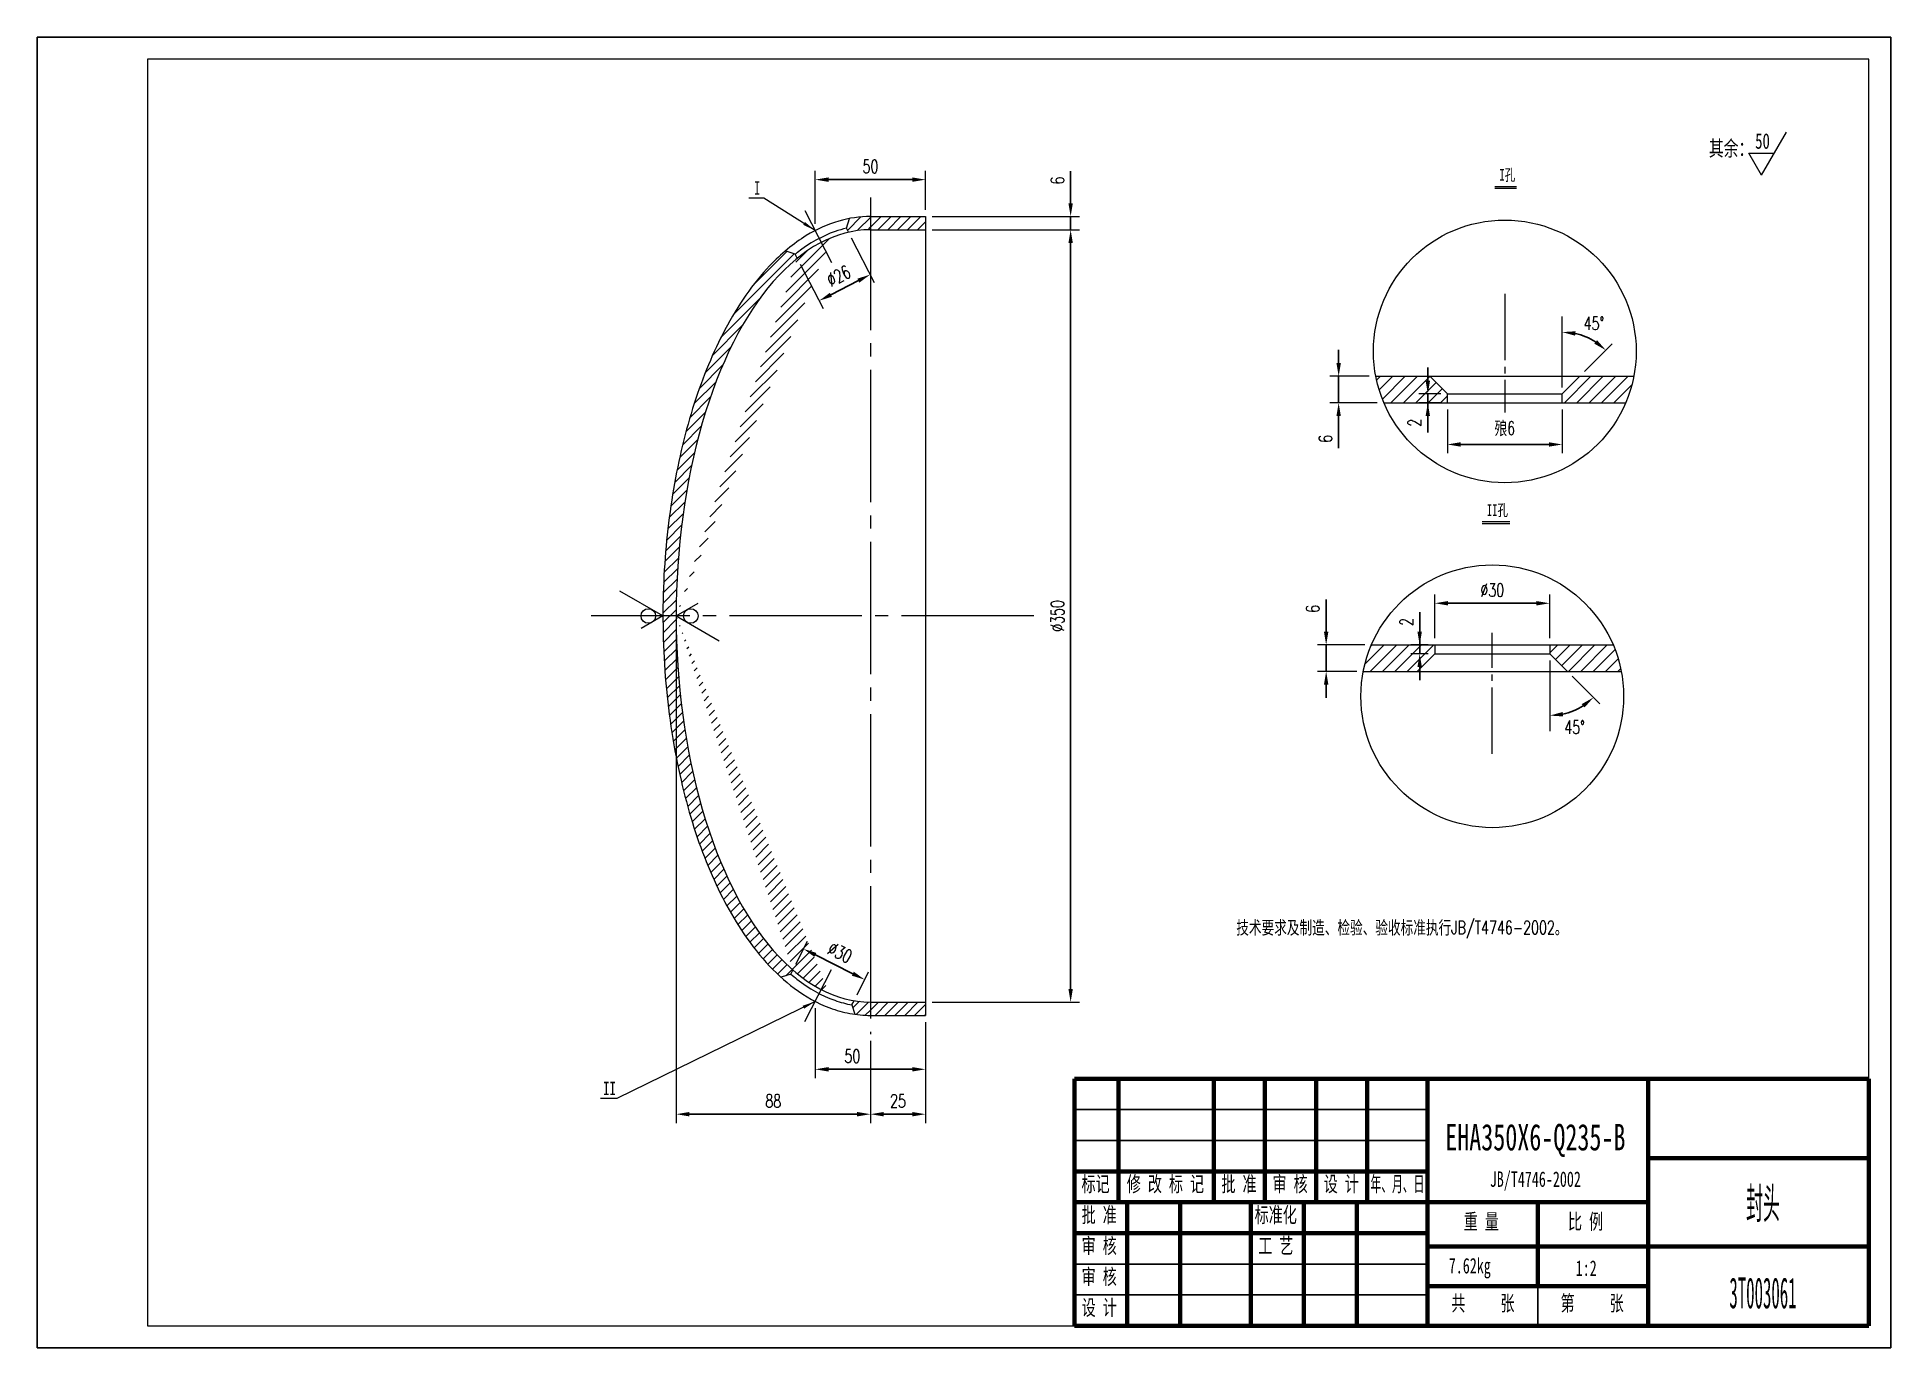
# Model space of a CAD drawing. Header units: millimetres. Extents: x 0 to 840, y 0 to 594.
import ezdxf

# ---------------------------------------------------------------- set-up
doc = ezdxf.new("R2010")
doc.units = ezdxf.units.MM
doc.linetypes.add('EB_DASH', pattern=[6, 3, -3])
doc.linetypes.add('EB_DASHDOT', pattern=[39, 30, -3, 3, -3])
for name, color, linetype, lineweight in [('CEN', 1, 'EB_DASHDOT', 15), ('尺寸线', 4, 'Continuous', 9), ('标注线', 4, 'Continuous', 5), ('点划线', 1, 'EB_DASHDOT', 5), ('粗线', 7, 'Continuous', 15), ('虚线', 2, 'EB_DASH', 5)]:
    doc.layers.add(name, color=color, linetype=linetype, lineweight=lineweight)
doc.layers.add('边框', color=7, linetype='Continuous', lineweight=18, plot=False)
doc.styles.get("Standard").update_dxf_attribs({"font": 'romans.shx', "width": 0.7})
doc.styles.add('TextStyle1', font='', dxfattribs={"width": 0.510669})
doc.styles.add('UserTxtStyle4', font='', dxfattribs={"width": 0.667})
doc.styles.add('机械', font='', dxfattribs={"width": 0.4})
doc.styles.add('标准', font='', dxfattribs={"width": 0.667})
doc.styles.get('TextStyle1').set_extended_font_data('宋体')
doc.styles.get('UserTxtStyle4').set_extended_font_data('宋体')
doc.styles.get('机械').set_extended_font_data('宋体')
doc.styles.get('标准').set_extended_font_data('宋体')
doc.dimstyles.new('副本标准', dxfattribs={"dimscale": 2, "dimtxt": 3, "dimasz": 3, "dimexe": 2, "dimexo": 1.5, "dimgap": 1, "dimtad": 1, "dimtih": 1, "dimtoh": 1, "dimdec": 1, "dimzin": 12, "dimdsep": 46, "dimtxsty": 'Standard', "dimcen": 0, "dimdle": 6, "dimclrd": 256, "dimclre": 256, "dimclrt": 256, "dimadec": 1, "dimazin": 3, "dimtfac": 1, "dimtdec": 1, "dimtmove": 1, "dimatfit": 0, "dimfxl": 0, "dimtolj": 1, "dimarcsym": 0})
doc.dimstyles.new('标准', dxfattribs={"dimscale": 2, "dimtxt": 3, "dimasz": 3, "dimexe": 2, "dimexo": 1.5, "dimgap": 1.5, "dimtad": 1, "dimdec": 1, "dimzin": 12, "dimdsep": 46, "dimtxsty": 'Standard', "dimcen": 0, "dimdle": 6, "dimclrd": 256, "dimclre": 256, "dimclrt": 256, "dimadec": 1, "dimazin": 3, "dimtfac": 1, "dimtdec": 1, "dimtmove": 0, "dimatfit": 0, "dimfxl": 0, "dimtolj": 1, "dimarcsym": 0})
pattern_1 = [(45, (0, 0), (-2.80633, 2.80633), [])]

# ---------------------------------------------------------------- blocks, each defined once
blk = doc.blocks.new('*X41')
at = {"layer": '尺寸线', "linetype": 'ByBlock'}
for points in [[(289.59, 105.91), (295.59, 106.91), (295.59, 104.91)], [(377.59, 105.91), (371.59, 106.91), (371.59, 104.91)]]:
    blk.add_hatch(color=256, dxfattribs=at).paths.add_polyline_path(points, flags=0)
for p, q in [((289.59, 328.68), (289.59, 101.91)), ((377.59, 139.13), (377.59, 101.91))]:
    blk.add_line(p, q, dxfattribs=at)
at = {"layer": '尺寸线', "linetype": 'ByBlock', "lineweight": -2}
blk.add_line((371.59, 105.91), (295.59, 105.91), dxfattribs=at)
at = {"layer": '尺寸线', "linetype": 'ByBlock', "insert": (333.59, 111.91), "char_height": 6, "width": 10.2, "attachment_point": 5}
blk.add_mtext('88', dxfattribs=at)
blk = doc.blocks.new('*X42')
at = {"layer": '尺寸线', "linetype": 'ByBlock'}
for points in [[(377.59, 105.91), (383.59, 104.91), (383.59, 106.91)], [(402.59, 105.91), (396.59, 104.91), (396.59, 106.91)]]:
    blk.add_hatch(color=256, dxfattribs=at).paths.add_polyline_path(points, flags=0)
for p, q in [((402.59, 147.68), (402.59, 101.91)), ((377.59, 139.13), (377.59, 101.91))]:
    blk.add_line(p, q, dxfattribs=at)
at = {"layer": '尺寸线', "linetype": 'ByBlock', "lineweight": -2}
blk.add_line((383.59, 105.91), (396.59, 105.91), dxfattribs=at)
at = {"layer": '尺寸线', "linetype": 'ByBlock', "insert": (390.09, 111.91), "char_height": 6, "width": 9.6, "attachment_point": 5}
blk.add_mtext('25', dxfattribs=at)
blk = doc.blocks.new('*X43')
at = {"layer": '尺寸线', "linetype": 'ByBlock'}
for points in [[(468.32, 506.68), (467.32, 500.68), (469.32, 500.68)], [(468.32, 156.68), (467.32, 162.68), (469.32, 162.68)]]:
    blk.add_hatch(color=256, dxfattribs=at).paths.add_polyline_path(points, flags=0)
for p, q in [((405.59, 506.68), (472.32, 506.68)), ((405.59, 156.68), (472.32, 156.68))]:
    blk.add_line(p, q, dxfattribs=at)
at = {"layer": '尺寸线', "linetype": 'ByBlock', "lineweight": -2}
blk.add_line((468.32, 500.68), (468.32, 162.68), dxfattribs=at)
at = {"layer": '尺寸线', "linetype": 'ByBlock', "insert": (462.32, 331.68), "char_height": 6, "width": 23.4, "attachment_point": 5, "rotation": 90}
blk.add_mtext('%%C350', dxfattribs=at)
blk = doc.blocks.new('*X44')
at = {"layer": '尺寸线', "linetype": 'ByBlock'}
for points in [[(352.61, 529.4), (358.61, 528.4), (358.61, 530.4)], [(402.59, 529.4), (396.59, 528.4), (396.59, 530.4)]]:
    blk.add_hatch(color=256, dxfattribs=at).paths.add_polyline_path(points, flags=0)
for p, q in [((352.61, 509.34), (352.61, 533.4)), ((402.59, 515.68), (402.59, 533.4))]:
    blk.add_line(p, q, dxfattribs=at)
at = {"layer": '尺寸线', "linetype": 'ByBlock', "lineweight": -2}
blk.add_line((358.61, 529.4), (396.59, 529.4), dxfattribs=at)
at = {"layer": '尺寸线', "linetype": 'ByBlock', "insert": (377.6, 535.4), "char_height": 6, "width": 9.6, "attachment_point": 5}
blk.add_mtext('50', dxfattribs=at)
blk = doc.blocks.new('*X45')
at = {"layer": '尺寸线', "linetype": 'ByBlock'}
for points in [[(468.32, 512.68), (469.32, 518.68), (467.32, 518.68)], [(468.32, 506.68), (469.32, 500.68), (467.32, 500.68)]]:
    blk.add_hatch(color=256, dxfattribs=at).paths.add_polyline_path(points, flags=0)
at = {"layer": '尺寸线', "linetype": 'ByBlock', "lineweight": -2}
for p, q in [((468.32, 533.28), (468.32, 518.68)), ((468.32, 506.68), (468.32, 512.68)), ((402.59, 506.68), (402.59, 506.68)), ((468.32, 500.68), (468.32, 494.68))]:
    blk.add_line(p, q, dxfattribs=at)
at = {"layer": '尺寸线', "linetype": 'ByBlock'}
for p, q in [((405.59, 512.68), (472.32, 512.68)), ((405.59, 506.68), (472.32, 506.68))]:
    blk.add_line(p, q, dxfattribs=at)
at = {"layer": '尺寸线', "linetype": 'ByBlock', "insert": (462.32, 528.98), "char_height": 6, "width": 12, "attachment_point": 5, "rotation": 90}
blk.add_mtext('6', dxfattribs=at)
blk = doc.blocks.new('*X46')
at = {"layer": '尺寸线', "linetype": 'ByBlock'}
for points in [[(377.48, 486.36), (372.6, 482.74), (371.68, 484.51)], [(354.34, 474.5), (360.14, 476.34), (359.23, 478.12)]]:
    blk.add_hatch(color=256, dxfattribs=at).paths.add_polyline_path(points, flags=0)
for p, q in [((368.94, 503), (379.3, 482.81)), ((345.81, 491.13), (356.17, 470.94))]:
    blk.add_line(p, q, dxfattribs=at)
at = {"layer": '尺寸线', "linetype": 'ByBlock', "lineweight": -2}
blk.add_line((359.68, 477.23), (372.14, 483.63), dxfattribs=at)
at = {"layer": '尺寸线', "linetype": 'ByBlock', "insert": (363.17, 485.77), "char_height": 6, "width": 22.0269, "attachment_point": 5, "rotation": 27.16171}
blk.add_mtext('%%C26', dxfattribs=at)
blk = doc.blocks.new('*X47')
at = {"layer": '尺寸线', "linetype": 'ByBlock'}
for points in [[(630.16, 432.27), (629.16, 438.27), (631.16, 438.27)], [(630.16, 428.27), (629.16, 422.27), (631.16, 422.27)]]:
    blk.add_hatch(color=256, dxfattribs=at).paths.add_polyline_path(points, flags=0)
at = {"layer": '尺寸线', "linetype": 'ByBlock', "lineweight": -2}
for p, q in [((630.16, 438.27), (630.16, 444.27)), ((630.16, 432.27), (630.16, 428.27)), ((630.16, 430.27), (630.16, 426.67)), ((630.16, 430.27), (630.16, 426.67)), ((630.16, 426.67), (630.16, 414.87)), ((630.16, 416.27), (630.16, 422.27))]:
    blk.add_line(p, q, dxfattribs=at)
at = {"layer": '尺寸线', "linetype": 'ByBlock'}
for p, q in [((636.05, 432.27), (626.16, 432.27)), ((636.05, 428.27), (626.16, 428.27))]:
    blk.add_line(p, q, dxfattribs=at)
at = {"layer": '尺寸线', "linetype": 'ByBlock', "lineweight": 9, "insert": (624.16, 419.27), "char_height": 6, "width": 12, "attachment_point": 5, "rotation": 90}
blk.add_mtext('2', dxfattribs=at)
blk = doc.blocks.new('*X48')
at = {"layer": '尺寸线', "linetype": 'ByBlock'}
for points in [[(639.05, 409.4), (645.05, 408.4), (645.05, 410.4)], [(691.05, 409.4), (685.05, 408.4), (685.05, 410.4)]]:
    blk.add_hatch(color=256, dxfattribs=at).paths.add_polyline_path(points, flags=0)
for p, q in [((639.05, 425.27), (639.05, 405.4)), ((691.05, 425.27), (691.05, 405.4))]:
    blk.add_line(p, q, dxfattribs=at)
at = {"layer": '尺寸线', "linetype": 'ByBlock', "lineweight": -2}
blk.add_line((645.05, 409.4), (685.05, 409.4), dxfattribs=at)
at = {"layer": '尺寸线', "linetype": 'ByBlock', "lineweight": 9, "insert": (665.05, 416.4), "char_height": 6, "width": 19.2533, "attachment_point": 5}
blk.add_mtext('㱢6', dxfattribs=at)
blk = doc.blocks.new('*X49')
at = {"layer": '尺寸线', "linetype": 'ByBlock'}
for points in [[(691.05, 460.31), (697.12, 460.67), (696.9, 458.68)], [(710.88, 452.1), (705.58, 455.08), (706.83, 456.64)]]:
    blk.add_hatch(color=256, dxfattribs=at).paths.add_polyline_path(points, flags=0)
for p, q in [((691.05, 435.27), (691.05, 467.31)), ((701.17, 442.39), (713.71, 454.93))]:
    blk.add_line(p, q, dxfattribs=at)
at = {"layer": '尺寸线', "linetype": 'ByBlock', "lineweight": -2}
blk.add_arc((691.05, 432.27), 28.05, 57.28103, 77.71897, dxfattribs=at)
at = {"layer": '尺寸线', "linetype": 'ByBlock', "insert": (705.46, 464.27), "char_height": 6, "width": 13.8, "attachment_point": 5}
blk.add_mtext('45%%D', dxfattribs=at)
blk = doc.blocks.new('*X50')
at = {"layer": '尺寸线', "linetype": 'ByBlock'}
for points in [[(584.1, 318.57), (585.1, 324.57), (583.1, 324.57)], [(584.1, 306.57), (585.1, 300.57), (583.1, 300.57)]]:
    blk.add_hatch(color=256, dxfattribs=at).paths.add_polyline_path(points, flags=0)
at = {"layer": '尺寸线', "linetype": 'ByBlock', "lineweight": -2}
for p, q in [((584.1, 339.17), (584.1, 324.57)), ((584.1, 306.57), (584.1, 318.57)), ((600.95, 306.57), (600.95, 306.57)), ((584.1, 300.57), (584.1, 294.57))]:
    blk.add_line(p, q, dxfattribs=at)
at = {"layer": '尺寸线', "linetype": 'ByBlock'}
for p, q in [((601.62, 318.57), (580.1, 318.57)), ((597.95, 306.57), (580.1, 306.57))]:
    blk.add_line(p, q, dxfattribs=at)
at = {"layer": '尺寸线', "linetype": 'ByBlock', "insert": (578.1, 334.87), "char_height": 6, "width": 12, "attachment_point": 5, "rotation": 90}
blk.add_mtext('6', dxfattribs=at)
blk = doc.blocks.new('*X51')
at = {"layer": '尺寸线', "linetype": 'ByBlock'}
for points in [[(626.47, 318.57), (627.47, 324.57), (625.47, 324.57)], [(626.47, 314.57), (627.47, 308.57), (625.47, 308.57)]]:
    blk.add_hatch(color=256, dxfattribs=at).paths.add_polyline_path(points, flags=0)
at = {"layer": '尺寸线', "linetype": 'ByBlock', "lineweight": -2}
for p, q in [((626.47, 321.57), (626.47, 333.37)), ((626.47, 330.57), (626.47, 324.57)), ((626.47, 316.57), (626.47, 321.57)), ((626.47, 316.57), (626.47, 321.57)), ((626.47, 314.57), (626.47, 318.57)), ((626.47, 308.57), (626.47, 302.57))]:
    blk.add_line(p, q, dxfattribs=at)
at = {"layer": '尺寸线', "linetype": 'ByBlock'}
for p, q in [((630.38, 318.57), (622.47, 318.57)), ((630.38, 314.57), (622.47, 314.57))]:
    blk.add_line(p, q, dxfattribs=at)
at = {"layer": '尺寸线', "linetype": 'ByBlock', "insert": (620.47, 328.97), "char_height": 6, "width": 12, "attachment_point": 5, "rotation": 90}
blk.add_mtext('2', dxfattribs=at)
blk = doc.blocks.new('*X52')
at = {"layer": '尺寸线', "linetype": 'ByBlock'}
for points in [[(633.38, 337.44), (639.38, 336.44), (639.38, 338.44)], [(685.38, 337.44), (679.38, 336.44), (679.38, 338.44)]]:
    blk.add_hatch(color=256, dxfattribs=at).paths.add_polyline_path(points, flags=0)
for p, q in [((633.38, 321.57), (633.38, 341.44)), ((685.38, 321.57), (685.38, 341.44))]:
    blk.add_line(p, q, dxfattribs=at)
at = {"layer": '尺寸线', "linetype": 'ByBlock', "lineweight": -2}
blk.add_line((639.38, 337.44), (679.38, 337.44), dxfattribs=at)
at = {"layer": '尺寸线', "linetype": 'ByBlock', "insert": (659.38, 343.44), "char_height": 6, "width": 18, "attachment_point": 5}
blk.add_mtext('%%C30', dxfattribs=at)
blk = doc.blocks.new('*X53')
at = {"layer": '尺寸线', "linetype": 'ByBlock'}
for points in [[(705.21, 294.74), (701.17, 290.2), (699.91, 291.75)], [(685.38, 286.53), (691.24, 288.16), (691.45, 286.17)]]:
    blk.add_hatch(color=256, dxfattribs=at).paths.add_polyline_path(points, flags=0)
for p, q in [((685.38, 311.57), (685.38, 279.53)), ((695.5, 304.45), (708.04, 291.91))]:
    blk.add_line(p, q, dxfattribs=at)
at = {"layer": '尺寸线', "linetype": 'ByBlock', "lineweight": -2}
blk.add_arc((685.38, 314.57), 28.05, 282.28103, 302.71897, dxfattribs=at)
at = {"layer": '尺寸线', "linetype": 'ByBlock', "insert": (696.65, 281.24), "char_height": 6, "width": 13.8, "attachment_point": 5}
blk.add_mtext('45%%D', dxfattribs=at)
blk = doc.blocks.new('*X54')
at = {"layer": '尺寸线', "linetype": 'ByBlock'}
for points in [[(589.76, 440.27), (588.76, 446.27), (590.76, 446.27)], [(589.76, 428.27), (588.76, 422.27), (590.76, 422.27)]]:
    blk.add_hatch(color=256, dxfattribs=at).paths.add_polyline_path(points, flags=0)
at = {"layer": '尺寸线', "linetype": 'ByBlock', "lineweight": -2}
for p, q in [((589.76, 446.27), (589.76, 452.27)), ((589.76, 440.27), (589.76, 428.27)), ((606.61, 440.27), (606.61, 440.27)), ((589.76, 407.67), (589.76, 422.27))]:
    blk.add_line(p, q, dxfattribs=at)
at = {"layer": '尺寸线', "linetype": 'ByBlock'}
for p, q in [((603.61, 440.27), (585.76, 440.27)), ((607.28, 428.27), (585.76, 428.27))]:
    blk.add_line(p, q, dxfattribs=at)
at = {"layer": '尺寸线', "linetype": 'ByBlock', "insert": (583.76, 411.97), "char_height": 6, "width": 12, "attachment_point": 5, "rotation": 90}
blk.add_mtext('6', dxfattribs=at)
blk = doc.blocks.new('*X55')
at = {"layer": '尺寸线', "linetype": 'ByBlock'}
for points in [[(352.61, 126.25), (358.61, 125.25), (358.61, 127.25)], [(402.59, 126.25), (396.59, 125.25), (396.59, 127.25)]]:
    blk.add_hatch(color=256, dxfattribs=at).paths.add_polyline_path(points, flags=0)
for p, q in [((352.61, 154.02), (352.61, 122.25)), ((402.59, 147.68), (402.59, 122.25))]:
    blk.add_line(p, q, dxfattribs=at)
at = {"layer": '尺寸线', "linetype": 'ByBlock', "lineweight": -2}
blk.add_line((358.61, 126.25), (396.59, 126.25), dxfattribs=at)
at = {"layer": '尺寸线', "linetype": 'ByBlock', "insert": (369.41, 132.25), "char_height": 6, "width": 9.6, "attachment_point": 5}
blk.add_mtext('50', dxfattribs=at)
blk = doc.blocks.new('*X56')
at = {"layer": '尺寸线', "linetype": 'ByBlock'}
for points in [[(347.29, 180.8), (352.2, 177.21), (353.1, 179)], [(374.99, 166.89), (369.18, 168.69), (370.08, 170.47)]]:
    blk.add_hatch(color=256, dxfattribs=at).paths.add_polyline_path(points, flags=0)
for p, q in [((343.82, 173.9), (349.08, 184.38)), ((371.53, 159.98), (376.79, 170.46))]:
    blk.add_line(p, q, dxfattribs=at)
at = {"layer": '尺寸线', "linetype": 'ByBlock', "lineweight": -2}
blk.add_line((352.65, 178.11), (369.63, 169.58), dxfattribs=at)
at = {"layer": '尺寸线', "linetype": 'ByBlock', "insert": (363.83, 179.21), "char_height": 6, "width": 21.4708, "attachment_point": 5, "rotation": 333.33693}
blk.add_mtext('%%C30', dxfattribs=at)
blk = doc.blocks.new('*X57')
at = {"layer": '尺寸线', "linetype": 'Continuous'}
blk.add_hatch(color=256, dxfattribs=at).paths.add_polyline_path([(352.61, 506.34), (347.14, 508.91), (347.94, 510.18)], flags=0)
for p, q in [((329.3, 521.04), (322.52, 521.04)), ((352.61, 506.34), (329.3, 521.04))]:
    blk.add_line(p, q, dxfattribs=at)
at = {"layer": '尺寸线'}
blk.add_line((322.52, 521.04), (322.52, 521.04), dxfattribs=at)
blk = doc.blocks.new('*X58')
at = {"layer": '尺寸线', "linetype": 'Continuous'}
blk.add_hatch(color=256, dxfattribs=at).paths.add_polyline_path([(352.61, 157.02), (347.55, 153.71), (346.9, 155.06)], flags=0)
for p, q in [((352.61, 157.02), (262.68, 113.04)), ((262.68, 113.04), (255.28, 113.04))]:
    blk.add_line(p, q, dxfattribs=at)
at = {"layer": '尺寸线'}
blk.add_line((255.28, 113.04), (255.28, 113.04), dxfattribs=at)

msp = doc.modelspace()

# ---------------------------------------------------------------- hatches: boundary and pattern name
at = {"layer": '尺寸线'}
h = msp.add_hatch(dxfattribs=at)
h.set_pattern_fill('ANSI31', color=256, style=0, pattern_type=0)
edge = h.paths.add_edge_path(flags=0)
edge.add_line((367.63, 505.56), (372.93, 506.84))
edge.add_line((372.93, 506.84), (377.59, 506.68))
edge.add_line((377.59, 506.68), (377.59, 506.68))
edge.add_line((377.59, 506.68), (377.59, 512.68))
edge.add_spline(control_points=[(377.59, 512.68), (374.41, 512.68), (371.24, 512.38), (368.1, 511.78)], knot_values=[0, 0, 0, 0, 9.543556, 9.543556, 9.543556, 9.543556], weights=[1, 1, 1, 1], degree=3, periodic=0)
edge.add_line((368.1, 511.78), (366.69, 507.39))
edge.add_line((366.69, 507.39), (367.63, 505.56))
h = msp.add_hatch(dxfattribs=at)
h.set_pattern_fill('ANSI31', color=256, style=0, pattern_type=0)
h.paths.add_polyline_path([(402.59, 506.68), (402.59, 512.68), (377.59, 512.68), (377.59, 506.68)], flags=0)
h = msp.add_hatch(dxfattribs=at)
h.set_pattern_fill('ANSI31', color=256, style=0, pattern_type=0)
edge = h.paths.add_edge_path(flags=0)
edge.add_ellipse((377.59, 331.68), major_axis=(0, 175), ratio=0.502857, start_angle=5.87006, end_angle=90)
edge.add_line((344.44, 493.8), (343.51, 495.61))
edge.add_line((343.51, 495.61), (338.99, 497.07))
edge.add_spline(control_points=[(338.99, 497.07), (336.57, 495), (326.52, 485.41), (311.59, 463.94), (297.02, 428.81), (287.56, 389.74), (284.02, 356.4), (283.59, 336.89), (283.59, 331.68)], knot_values=[0, 0, 0, 0, 12.820372, 54.530593, 91.567996, 128.605399, 165.642803, 179.141543, 179.141543, 179.141543, 179.141543], weights=[1, 1, 1, 1, 1, 1, 1, 1, 1], degree=3, periodic=0)
edge.add_line((283.59, 331.68), (289.59, 331.68))
edge = h.paths.add_edge_path(flags=0)
edge.add_line((341.54, 169.38), (342.48, 171.22))
edge.add_ellipse((377.59, 331.68), major_axis=(0, 175), ratio=0.502857, start_angle=90, end_angle=173.72122)
edge.add_line((289.59, 331.68), (283.59, 331.68))
edge.add_spline(control_points=[(283.59, 331.68), (283.59, 321.51), (284.69, 295.94), (290.7, 257.43), (302.48, 219.33), (318, 188.95), (330.55, 173.89), (337.1, 167.96)], knot_values=[0, 0, 0, 0, 26.484465, 66.53205, 103.928964, 141.325879, 176.628658, 176.628658, 176.628658, 176.628658], weights=[1, 1, 1, 1, 1, 1, 1, 1], degree=3, periodic=0)
edge.add_line((337.1, 167.96), (341.54, 169.38))
edge = h.paths.add_edge_path(flags=0)
edge.add_line((377.59, 150.68), (377.63, 156.68))
edge.add_ellipse((377.59, 331.68), major_axis=(0, 175), ratio=0.502857, start_angle=178.77652, end_angle=180.00687)
edge.add_line((370.18, 157.3), (369.22, 155.44))
edge.add_line((369.22, 155.44), (370.6, 151.17))
edge.add_spline(control_points=[(370.6, 151.17), (372.92, 150.85), (375.25, 150.68), (377.59, 150.68)], knot_values=[0, 0, 0, 0, 7.009968, 7.009968, 7.009968, 7.009968], weights=[1, 1, 1, 1], degree=3, periodic=0)
h.paths.add_polyline_path([(402.59, 150.68), (402.59, 156.68), (377.59, 156.68), (377.59, 150.68)], flags=0)
h = msp.add_hatch(dxfattribs=at)
h.set_pattern_fill('ANSI31', color=256, style=0, pattern_type=0)
h.set_pattern_definition(pattern_1)
edge = h.paths.add_edge_path(flags=0)
edge.add_line((639.05, 428.27), (639.05, 432.27))
edge.add_line((639.05, 432.27), (631.05, 440.27))
edge.add_line((631.05, 440.27), (606.61, 440.27))
edge.add_arc((665.05, 451.57), 59.52, 190.94621, 203.07692)
edge.add_line((610.29, 428.24), (639.05, 428.27))
edge = h.paths.add_edge_path(flags=0)
edge.add_arc((665.05, 451.57), 59.52, 336.92308, 349.05379)
edge.add_line((723.48, 440.27), (699.05, 440.27))
edge.add_line((699.05, 440.27), (691.05, 432.27))
edge.add_line((691.05, 432.27), (691.05, 428.27))
edge.add_line((691.05, 428.27), (719.8, 428.24))
h = msp.add_hatch(dxfattribs=at)
h.set_pattern_fill('ANSI31', color=256, style=0, pattern_type=0)
h.set_pattern_definition(pattern_1)
edge = h.paths.add_edge_path(flags=0)
edge.add_line((625.38, 306.57), (633.38, 314.57))
edge.add_line((633.38, 314.57), (633.38, 318.57))
edge.add_line((633.38, 318.57), (604.63, 318.6))
edge.add_arc((659.38, 295.27), 59.52, 156.92308, 169.05379)
edge.add_line((600.95, 306.57), (625.38, 306.57))
edge = h.paths.add_edge_path(flags=0)
edge.add_arc((659.38, 295.27), 59.52, 10.94621, 23.07692)
edge.add_line((714.14, 318.6), (685.38, 318.57))
edge.add_line((685.38, 318.57), (685.38, 314.57))
edge.add_line((685.38, 314.57), (693.38, 306.57))
edge.add_line((693.38, 306.57), (717.82, 306.57))

# ---------------------------------------------------------------- linework, layer by layer
at = {"layer": 'CEN', "linetype": 'EB_DASHDOT', "lineweight": 15}
for p, q in [((665.05, 477.62), (665.05, 423.81)), ((659.38, 269.22), (659.38, 324.1))]:
    msp.add_line(p, q, dxfattribs=at)
at = {"layer": '尺寸线', "linetype": 'Continuous', "lineweight": 9}
for p, q in [((660.49, 526.3), (670.3, 526.3)), ((660.49, 525.5), (670.3, 525.5)), ((654.82, 374.42), (667.34, 374.42)), ((654.82, 373.62), (667.34, 373.62))]:
    msp.add_line(p, q, dxfattribs=at)
for centre in [(665.05, 451.57), (659.38, 295.27)]:
    msp.add_circle(centre, 59.52, dxfattribs=at)
at = {"layer": '标注线'}
for p, q in [((781.37, 531.44), (792.64, 550.96)), ((775.65, 541.35), (787.09, 541.35)), ((781.37, 531.44), (775.65, 541.35)), ((283.59, 331.68), (264.06, 342.95)), ((289.59, 331.68), (299.5, 337.41)), ((283.59, 331.68), (273.68, 325.96)), ((289.59, 331.68), (309.11, 320.41))]:
    msp.add_line(p, q, dxfattribs=at)
for centre in [(276.98, 331.68), (296.19, 331.68)]:
    msp.add_circle(centre, 3.3, dxfattribs=at)
at = {"layer": '点划线', "ltscale": 2}
for p, q in [((377.59, 521.24), (377.59, 142.13)), ((347.95, 515.43), (360.02, 491.92)), ((451.71, 331.68), (250.99, 331.68)), ((347.95, 147.93), (360.02, 171.45))]:
    msp.add_line(p, q, dxfattribs=at)
at = {"layer": '点划线', "linetype": 'Continuous', "lineweight": 25}
for p, q in [((630, 108), (470, 108)), ((630, 94), (470, 94)), ((630, 38), (470, 38)), ((630, 24), (470, 24))]:
    msp.add_line(p, q, dxfattribs=at)
at = {"layer": '粗线'}
for p, q in [((830, 584), (50, 584)), ((50, 584), (50, 10)), ((830, 10), (830, 584)), ((377.59, 512.68), (402.59, 512.68)), ((402.59, 512.68), (402.59, 150.68)), ((366.69, 507.39), (368.1, 511.78)), ((367.63, 505.56), (366.69, 507.39)), ((377.59, 506.68), (402.59, 506.68)), ((343.51, 495.61), (338.99, 497.07)), ((344.44, 493.8), (343.51, 495.61)), ((341.54, 169.38), (337.1, 167.96)), ((341.54, 169.38), (342.48, 171.22)), ((369.22, 155.44), (370.18, 157.3)), ((369.22, 155.44), (370.6, 151.17)), ((377.59, 156.68), (402.59, 156.68)), ((377.59, 150.68), (402.59, 150.68)), ((50, 10), (830, 10))]:
    msp.add_line(p, q, dxfattribs=at)
at = {"layer": '粗线', "linetype": 'Continuous', "lineweight": 15}
for p, q in [((606.61, 440.27), (723.48, 440.27)), ((639.05, 432.27), (631.05, 440.27)), ((691.05, 432.27), (699.05, 440.27)), ((639.05, 428.27), (639.05, 432.27)), ((639.05, 432.27), (691.05, 432.27)), ((691.05, 428.27), (691.05, 432.27)), ((610.28, 428.27), (719.81, 428.27)), ((604.62, 318.57), (714.15, 318.57)), ((633.38, 314.57), (625.38, 306.57)), ((633.38, 318.57), (633.38, 314.57)), ((633.38, 314.57), (685.38, 314.57)), ((685.38, 318.57), (685.38, 314.57)), ((685.38, 314.57), (693.38, 306.57)), ((600.95, 306.57), (717.82, 306.57))]:
    msp.add_line(p, q, dxfattribs=at)
at = {"layer": '粗线', "linetype": 'Continuous', "lineweight": 70}
for p, q in [((470, 122), (830, 122)), ((470, 122), (470, 10)), ((490, 66), (490, 122)), ((533.17, 66), (533.17, 122)), ((556.33, 66), (556.33, 122)), ((579.5, 66), (579.5, 122)), ((602.67, 66), (602.67, 122)), ((630, 122), (630, 10)), ((730, 10), (730, 122)), ((830, 122), (830, 10)), ((830, 86), (730, 86)), ((630, 80), (470, 80)), ((730, 66), (470, 66)), ((494, 10), (494, 66)), ((518, 10), (518, 66)), ((550, 10), (550, 66)), ((574, 10), (574, 66)), ((598, 10), (598, 66)), ((680, 66), (680, 28)), ((630, 52), (470, 52)), ((730, 46), (630, 46)), ((830, 46), (730, 46)), ((730, 28), (630, 28)), ((830, 10), (470, 10))]:
    msp.add_line(p, q, dxfattribs=at)
at = {"layer": '粗线'}
msp.add_ellipse((377.59, 331.68), major_axis=(0, 175), ratio=0.502857, start_param=0, end_param=3.141593, dxfattribs=at)
for points, knots in [([(377.59, 512.68), (372.77, 512.68), (362.8, 511.24), (347.21, 504.21), (329.18, 489.24), (311.59, 463.94), (297.02, 428.81), (287.56, 389.74), (282.95, 346.37), (283.9, 300.97), (290.7, 257.43), (302.48, 219.33), (319.49, 186.04), (338.96, 164.38), (356.51, 154.56), (368.26, 151.26), (374.48, 150.68), (377.59, 150.68)], [0, 0, 0, 0, 591.37936, 1222.430482, 1997.163526, 3105.973593, 4090.563102, 5075.152612, 6059.742122, 7119.299994, 8178.857867, 9168.285723, 10157.71358, 11370.379291, 12074.692996, 12455.933138, 12837.173279, 12837.173279, 12837.173279, 12837.173279]), ([(366.69, 507.39), (364.99, 506.99), (357.38, 504.75), (349.65, 500.44), (343.84, 495.87), (343.51, 495.61)], [0, 0, 0, 0, 794.708039, 3573.52896, 3739.973312, 3739.973312, 3739.973312, 3739.973312]), ([(341.54, 169.38), (342.44, 168.61), (348.84, 163.39), (358.07, 158.2), (366.62, 155.91), (369.22, 155.44)], [0, 0, 0, 0, 273.197356, 1910.82898, 2622.05304, 2622.05304, 2622.05304, 2622.05304])]:
    msp.add_open_spline(points, degree=3, knots=knots, dxfattribs=at)
at = {"layer": '虚线', "linetype": 'Continuous', "lineweight": 25}
msp.add_line((680, 28), (680, 10), dxfattribs=at)
at = {"layer": '边框', "linetype": 'Continuous', "lineweight": 25}
for p, q in [((0, 0), (0, 594)), ((0, 594), (840, 594)), ((840, 594), (840, 0)), ((840, 0), (0, 0))]:
    msp.add_line(p, q, dxfattribs=at)

# ---------------------------------------------------------------- block references
at = {"layer": '尺寸线'}
for name in ['*X57', '*X58']:
    msp.add_blockref(name, (0, 0), dxfattribs=at)

# ---------------------------------------------------------------- texts
at = {"layer": '尺寸线', "linetype": 'Continuous', "lineweight": 9, "char_height": 5.25, "attachment_point": 1, "style": '标准'}
for s, insert, width in [('I孔', (662.6, 534.17), 13.579), ('II孔', (656.93, 382.29), 18.5593)]:
    msp.add_mtext(s, dxfattribs=dict(at, insert=insert, width=width))
at = {"layer": '尺寸线', "char_height": 6, "attachment_point": 1}
for s, insert, width in [('{\\fSimSun|b0|i0|c119|p8;I}', (324.85, 528.61), 17.5674), ('技术要求及制造、检验、验收标准执行JB/T4746-2002。', (543.36, 193.46), 194.5665), ('{\\fSimSun|b0|i0|c119|p8;II}', (256.48, 120.61), 17.5674)]:
    msp.add_mtext(s, dxfattribs=dict(at, insert=insert, width=width))
at = {"layer": '标注线', "char_height": 7, "attachment_point": 1}
for s, insert, width in [('其余：', (757.53, 547.06), 78.2948), ('{\\fSimSun|b0|i0|c119|p8;50}', (778.49, 550.4), 10.6386)]:
    msp.add_mtext(s, dxfattribs=dict(at, insert=insert, width=width))
at = {"layer": '标注线', "attachment_point": 5}
for s, insert, char_height, width, style in [('EHA350X6-Q235-B', (678.88, 93.99), 12, 169.2401, '标准'), ('JB/T4746-2002', (678.88, 75.63), 7, 85.0277, '标准'), ('封头', (782.03, 64.82), 14, 83.8756, '机械'), ('7.62kg', (649.18, 36.11), 7, 38.5971, '标准'), ('1:2', (701.94, 36.11), 7, 17.5866, '标准'), ('3T003061', (782.03, 24.82), 14, 111.1435, '机械')]:
    msp.add_mtext(s, dxfattribs=dict(at, insert=insert, char_height=char_height, width=width, style=style))
at = {"layer": '粗线', "char_height": 7, "attachment_point": 1}
for s, insert, width, style in [('标记', (473.25, 77.8), 25.3682, 'UserTxtStyle4'), ('修 改 标 记', (493.77, 77.8), 71.9026, 'UserTxtStyle4'), ('批 准', (536.65, 77.8), 32.1123, 'UserTxtStyle4'), ('审 核', (559.82, 77.8), 31.4898, 'UserTxtStyle4'), ('设 计', (582.99, 77.8), 31.9048, 'UserTxtStyle4'), ('年、月、日', (604.2, 77.8), 48.576, 'TextStyle1'), ('批 准', (473.3, 63.8), 32.1123, 'UserTxtStyle4'), ('标准化', (551.71, 63.8), 38.7008, 'UserTxtStyle4'), ('重 量', (646.43, 60.8), 32.1123, 'UserTxtStyle4'), ('比 例', (693.68, 60.8), 30.141, 'UserTxtStyle4'), ('审 核', (473.3, 49.8), 31.4898, 'UserTxtStyle4'), ('工 艺', (553.3, 49.8), 31.6973, 'UserTxtStyle4'), ('审 核', (473.3, 35.8), 31.4898, 'UserTxtStyle4'), ('设 计', (473.3, 21.8), 31.9048, 'UserTxtStyle4'), ('共     张', (640.82, 23.8), 58.7256, 'UserTxtStyle4'), ('第     张', (690.3, 23.8), 58.6738, 'UserTxtStyle4')]:
    msp.add_mtext(s, dxfattribs=dict(at, insert=insert, width=width, style=style))

# ---------------------------------------------------------------- dimensions: what is measured, and where the dimension line sits
at = {"layer": '尺寸线'}
for base, p1, p2, picture, middle in [((402.59, 529.4), (352.61, 506.34), (402.59, 512.68), '*X44', (377.6, 535.4)), ((402.59, 105.91), (377.59, 142.13), (402.59, 150.68), '*X42', (390.09, 111.91))]:
    dim = msp.add_linear_dim(base=base, p1=p1, p2=p2, dimstyle='标准', override={"dimsah": 1, "dimtzin": 0}, dxfattribs=at)
    dim.commit()
    dim.dimension.update_dxf_attribs({"geometry": picture, "text_midpoint": middle})
for base, p1, p2, angle, picture, middle in [((468.32, 512.68), (402.59, 506.68), (402.59, 512.68), 90, '*X45', (462.32, 528.98)), ((289.59, 105.91), (377.59, 142.13), (289.59, 331.68), 180, '*X41', (333.59, 111.91))]:
    dim = msp.add_linear_dim(base=base, p1=p1, p2=p2, angle=angle, dimstyle='标准', override={"dimsah": 1, "dimtzin": 0}, dxfattribs=at)
    dim.commit()
    dim.dimension.update_dxf_attribs({"geometry": picture, "text_midpoint": middle})
for base, p1, p2, angle, text, picture, middle in [((377.48, 486.36), (344.44, 493.8), (367.57, 505.66), 27.16171, '%%C<>', '*X46', (363.17, 485.77)), ((468.32, 156.68), (402.59, 506.68), (402.59, 156.68), 90, '%%C<>', '*X43', (462.32, 331.68)), ((589.76, 428.27), (606.61, 440.27), (610.28, 428.27), 90, '6', '*X54', (583.76, 411.97)), ((584.1, 318.57), (600.95, 306.57), (604.62, 318.57), 270, '6', '*X50', (578.1, 334.87)), ((374.99, 166.89), (342.48, 171.22), (370.18, 157.3), 333.33693, '%%C30', '*X56', (363.83, 179.21))]:
    dim = msp.add_linear_dim(base=base, p1=p1, p2=p2, angle=angle, text=text, dimstyle='标准', override={"dimsah": 1, "dimtzin": 0}, dxfattribs=at)
    dim.commit()
    dim.dimension.update_dxf_attribs({"geometry": picture, "text_midpoint": middle})
for base, line1, line2, picture, middle in [((702.56, 457.84), ((691.05, 432.27), (699.05, 440.27)), ((691.05, 428.27), (691.05, 432.27)), '*X49', (705.46, 464.27)), ((694.36, 288), ((685.38, 318.57), (685.38, 314.57)), ((685.38, 314.57), (693.38, 306.57)), '*X53', (696.65, 281.24))]:
    dim = msp.add_angular_dim_2l(base=base, line1=line1, line2=line2, text='45%%D', dimstyle='副本标准', override={"dimtad": 0, "dimtih": 1, "dimtoh": 1, "dimsah": 1, "dimtzin": 12}, dxfattribs=at)
    dim.commit()
    dim.dimension.update_dxf_attribs({"geometry": picture, "text_midpoint": middle})
at = {"layer": '尺寸线', "linetype": 'Continuous', "lineweight": 9}
dim = msp.add_linear_dim(base=(630.16, 428.27), p1=(639.05, 432.27), p2=(639.05, 428.27), angle=90, text='2', dimstyle='标准', override={"dimsah": 1, "dimtzin": 0}, dxfattribs=at)
dim.commit()
dim.dimension.update_dxf_attribs({"geometry": '*X47', "text_midpoint": (630.16, 419.27), "dimtype": 160})
dim = msp.add_linear_dim(base=(691.05, 409.4), p1=(639.05, 428.27), p2=(691.05, 428.27), text='%%C26', dimstyle='标准', override={"dimsah": 1, "dimtzin": 0}, dxfattribs=at)
dim.commit()
dim.dimension.update_dxf_attribs({"geometry": '*X48', "text_midpoint": (665.05, 416.4)})
at = {"layer": '尺寸线'}
dim = msp.add_linear_dim(base=(685.38, 337.44), p1=(633.38, 318.57), p2=(685.38, 318.57), text='%%C30', dimstyle='标准', override={"dimsah": 1, "dimtzin": 0}, dxfattribs=at)
dim.commit()
dim.dimension.update_dxf_attribs({"geometry": '*X52', "text_midpoint": (659.38, 337.44), "dimtype": 160})
dim = msp.add_linear_dim(base=(626.47, 318.57), p1=(633.38, 314.57), p2=(633.38, 318.57), angle=270, text='2', dimstyle='标准', override={"dimsah": 1, "dimtzin": 0}, dxfattribs=at)
dim.commit()
dim.dimension.update_dxf_attribs({"geometry": '*X51', "text_midpoint": (626.47, 328.97), "dimtype": 160})
dim = msp.add_linear_dim(base=(402.59, 126.25), p1=(352.61, 157.02), p2=(402.59, 150.68), dimstyle='标准', override={"dimsah": 1, "dimtzin": 0}, dxfattribs=at)
dim.commit()
dim.dimension.update_dxf_attribs({"geometry": '*X55', "text_midpoint": (369.41, 126.25), "dimtype": 160})

doc.saveas('drawing.dxf')
